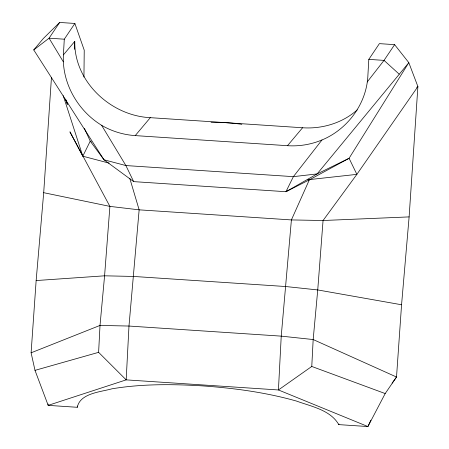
<?xml version="1.0" encoding="UTF-8"?>
<svg xmlns="http://www.w3.org/2000/svg" width="449" height="449" viewBox="0 0 449 449"><rect width="100%" height="100%" fill="white"/><g stroke="black" fill="none" stroke-linecap="round" stroke-linejoin="round"><path stroke-width="0.67" d="M51.444 77.683L43.699 192.688L36.145 280.552L31.104 352.807L35 370.358L48.172 405.363L77.29 407.294C80.04 393.144 100.756 391.999 111.936 388.812C141.822 383.822 172.326 384.063 202.482 385.887C234.131 388.116 265.791 392.392 296.374 401.036C311.168 406.44 330.346 409.875 338.793 424.619L367.911 426.55L385.191 393.56L396.523 377.025L401.563 304.764L409.118 216.901L417.896 86.562L408.815 62.652L394.615 44.647L379.388 43.637L368.809 59.375L367.916 75.073C366.855 104.14 346.701 130.771 319.615 140.907A76.358 75.41 28 0 1 287.489 145.695L135.233 135.604A76.358 75.41 28 0 1 103.887 126.612C78.76 112.531 61.805 83.896 63.399 54.896L74.736 41.42C74.141 81.841 110.965 115.825 150.314 117.672L302.57 127.757C322.163 129.138 342.469 123.037 357.236 109.887M74.674 49.328L74.736 41.42M77.312 406.042L77.29 407.294M370.846 420.213L367.911 426.55L278.431 389.962L126.175 379.871L98.612 352.336L100.015 325.424L104.583 275.815L109.898 206.388L69.932 131.838L82.807 156.196L109.096 163.127M84.423 128.38L90.243 141.138L103.983 159.782L133.684 181.626L285.94 191.712L317.14 173.909L408.815 62.652L349.081 158.289L309.333 179.853L291.401 219.926L281.237 336.138L278.431 389.962L311.769 366.457L313.172 339.545L317.74 289.942L323.061 220.51L356.871 174.358L417.896 86.562L416.762 87.387M63.399 54.896L64.291 39.198L74.876 23.46L59.65 22.45L43.396 38.44L33.742 49.918L103.983 159.782L125.888 165.558L293.377 176.653L317.14 173.909L349.081 158.289L356.871 174.358L307.941 179.763M83.941 77.065L84.232 50.193L74.876 23.46M338.793 424.619L338.984 424.097M59.65 22.45L49.064 38.187L33.742 49.918M394.615 44.647L384.035 60.385L367.203 81.965M392.095 383.126L396.523 377.025L313.172 339.545L281.237 336.138L128.981 326.047L100.015 325.424L31.104 352.807M321.978 139.965L293.377 176.653L285.94 191.712L309.333 179.853M135.233 135.604L150.314 117.672M287.489 145.695L302.57 127.757M35 370.358L98.612 352.336M36.145 280.552L104.583 275.815L133.549 276.444L285.805 286.535L317.74 289.942L401.563 304.764M409.118 216.901L323.061 220.51L291.401 219.926L139.145 209.84L109.898 206.388L43.699 192.688M64.291 39.198L49.064 38.187L63.326 61.833M368.809 59.375L384.035 60.385L399.161 74.13M311.769 366.457L385.191 393.56M91.36 141.957L90.243 141.138L82.807 156.196L63.23 95.631M101.648 125.366L125.888 165.558L133.684 181.626M65.571 99.212L67.434 104.404L65.565 99.145M129.806 178.438L139.145 209.84L128.981 326.047L126.175 379.871L48.172 405.363L48.06 403.988M211.03 122.28A152.918 113.502 7.9 0 1 241.848 124.322"/></g></svg>
